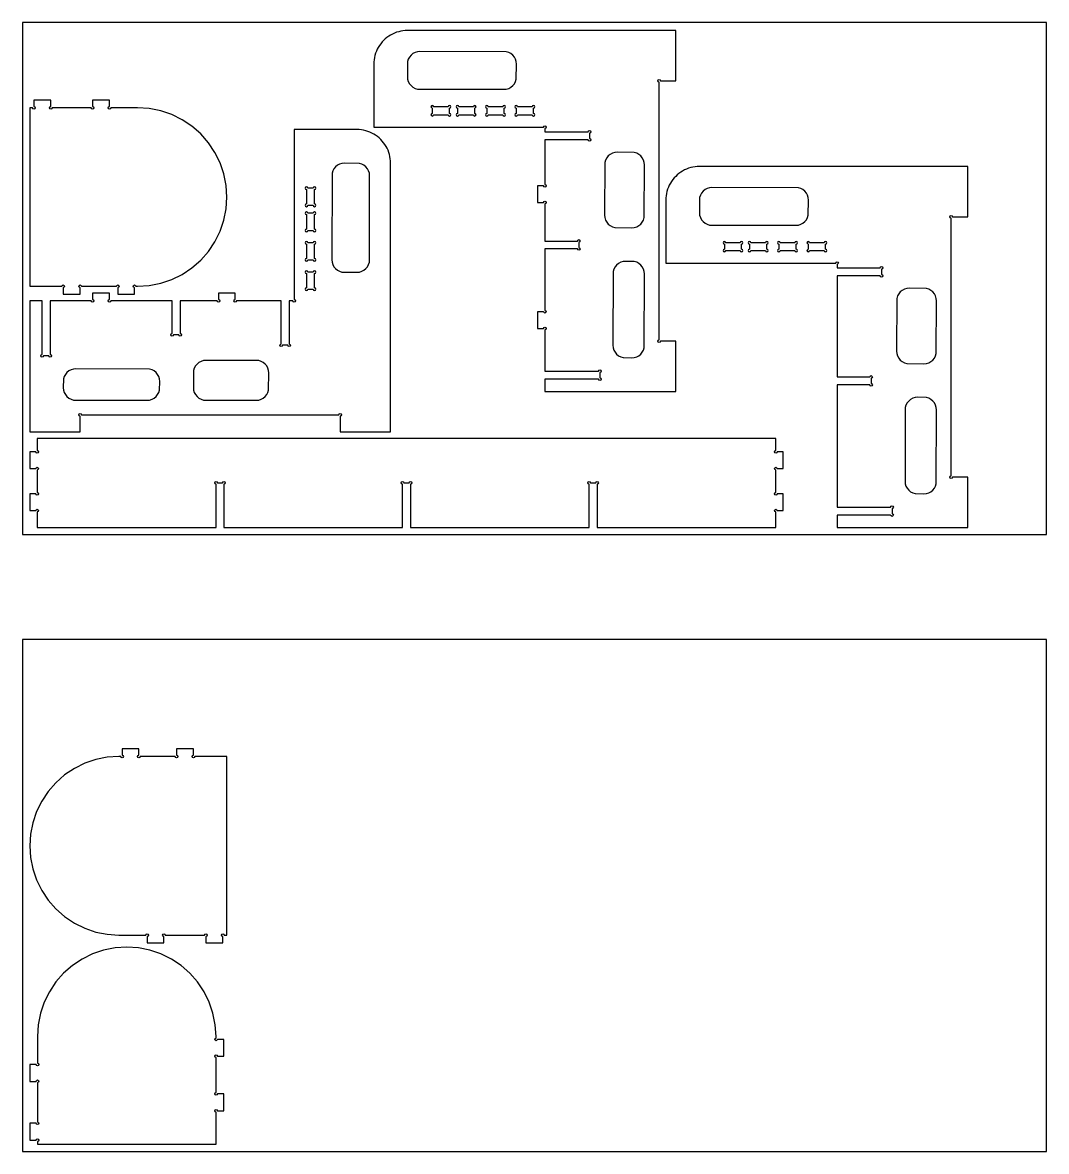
# Model space of a CAD drawing. Extents: x 0 to 2440, y -4410 to 1220.
# Drawn here: x 0 to 2440, y -4410 to -1720 of the extents above; entities that cross this region are included whole.
import ezdxf

# ---------------------------------------------------------------- set-up
doc = ezdxf.new("R2010")
doc.units = 0
doc.layers.add('CUT', color=1, linetype='Continuous')
doc.layers.add('REFERENCE-SHEET', color=8, linetype='Continuous')

msp = doc.modelspace()

# ---------------------------------------------------------------- linework, layer by layer
at = {"layer": 'CUT'}
for points in [[(1245, -2259.5), (1245, -2405.8, -0.414213562), (1248.2, -2409, -0.414213562), (1245, -2412.2, -0.414213562), (1241.8, -2409), (1227, -2409), (1227, -2449), (1241.8, -2449, -0.414213562), (1245, -2445.8, -0.414213562), (1248.2, -2449, -0.414213562), (1245, -2452.2), (1245, -2550.5), (1372.8, -2550.5, -0.414213562), (1376, -2547.3, -0.414213562), (1379.2, -2550.5, -0.414213562), (1376, -2553.7), (1376, -2566.3, -0.414213562), (1379.2, -2569.5, -0.414213562), (1376, -2572.7, -0.414213562), (1372.8, -2569.5), (1245, -2569.5), (1245, -2599), (1557, -2599), (1557, -2479), (1520.2, -2479, -0.414213562), (1517, -2482.2, -0.414213562), (1513.8, -2479, -0.414213562), (1517, -2475.8), (1517, -1862.2, -0.414213562), (1513.8, -1859, -0.414213562), (1517, -1855.8, -0.414213562), (1520.2, -1859), (1557, -1859), (1557, -1739), (917, -1739), (911.7677, -1739.1713), (906.5579, -1739.6844), (901.3928, -1740.5372), (896.2945, -1741.7259), (891.2848, -1743.2456), (886.3853, -1745.0896), (881.6169, -1747.2502), (877, -1749.718), (872.5544, -1752.4824), (868.2991, -1755.5317), (864.2523, -1758.8528), (860.4315, -1762.4315), (856.8528, -1766.2523), (853.5317, -1770.2991), (850.4824, -1774.5544), (847.718, -1779), (845.2502, -1783.6169), (843.0896, -1788.3853), (841.2456, -1793.2848), (839.7259, -1798.2945), (838.5372, -1803.3928), (837.6844, -1808.5579), (837.1713, -1813.7677), (837, -1819), (837, -1969), (1241.8, -1969, -0.414213562), (1245, -1965.8, -0.414213562), (1248.2, -1969, -0.414213562), (1245, -1972.2), (1245, -1980.5), (1347.8, -1980.5, -0.414213562), (1351, -1977.3, -0.414213562), (1354.2, -1980.5, -0.414213562), (1351, -1983.7), (1351, -1996.3, -0.414213562), (1354.2, -1999.5, -0.414213562), (1351, -2002.7, -0.414213562), (1347.8, -1999.5), (1245, -1999.5), (1245, -2105.8, -0.414213562), (1248.2, -2109, -0.414213562), (1245, -2112.2, -0.414213562), (1241.8, -2109), (1227, -2109), (1227, -2149), (1241.8, -2149, -0.414213562), (1245, -2145.8, -0.414213562), (1248.2, -2149, -0.414213562), (1245, -2152.2), (1245, -2240.5), (1322.8, -2240.5, -0.414213562), (1326, -2237.3, -0.414213562), (1329.2, -2240.5, -0.414213562), (1326, -2243.7), (1326, -2256.3, -0.414213562), (1329.2, -2259.5, -0.414213562), (1326, -2262.7, -0.414213562), (1322.8, -2259.5)], [(67, -1904.5), (27, -1904.5), (27, -1919.8, -0.414213562), (30.2, -1923, -0.414213562), (27, -1926.2, -0.414213562), (23.8, -1923), (17, -1923), (17, -2348.5), (93.8, -2348.5, -0.414213562), (97, -2345.3, -0.414213562), (100.2, -2348.5, -0.414213562), (97, -2351.7), (97, -2367), (137, -2367), (137, -2351.7, -0.414213562), (133.8, -2348.5, -0.414213562), (137, -2345.3, -0.414213562), (140.2, -2348.5), (223.8, -2348.5, -0.414213562), (227, -2345.3, -0.414213562), (230.2, -2348.5, -0.414213562), (227, -2351.7), (227, -2367), (267, -2367), (267, -2351.7, -0.414213562), (263.8, -2348.5, -0.414213562), (267, -2345.3, -0.414213562), (270.2, -2348.5), (274.25, -2348.5), (302.0194, -2346.6799), (329.3138, -2341.2507), (355.6659, -2332.3054), (380.625, -2319.9969), (403.764, -2304.5359), (424.687, -2286.187), (443.0359, -2265.264), (458.4969, -2242.125), (470.8054, -2217.1659), (479.7507, -2190.8138), (485.1799, -2163.5194), (487, -2135.75), (485.1799, -2107.9806), (479.7507, -2080.6862), (470.8054, -2054.3341), (458.4969, -2029.375), (443.0359, -2006.236), (424.687, -1985.313), (403.764, -1966.9641), (380.625, -1951.5031), (355.6659, -1939.1946), (329.3138, -1930.2493), (302.0194, -1924.8201), (274.25, -1923), (210.2, -1923, -0.414213562), (207, -1926.2, -0.414213562), (203.8, -1923, -0.414213562), (207, -1919.8), (207, -1904.5), (167, -1904.5), (167, -1919.8, -0.414213562), (170.2, -1923, -0.414213562), (167, -1926.2, -0.414213562), (163.8, -1923), (70.2, -1923, -0.414213562), (67, -1926.2, -0.414213562), (63.8, -1923, -0.414213562), (67, -1919.8)], [(1014.3, -1939.5, 0.414213562), (1017.5, -1942.7, 0.414213562), (1020.7, -1939.5, 0.414213562), (1017.5, -1936.3), (1017.5, -1923.7, 0.414213562), (1020.7, -1920.5, 0.414213562), (1017.5, -1917.3, 0.414213562), (1014.3, -1920.5), (979.7, -1920.5, 0.414213562), (976.5, -1917.3, 0.414213562), (973.3, -1920.5, 0.414213562), (976.5, -1923.7), (976.5, -1936.3, 0.414213562), (973.3, -1939.5, 0.414213562), (976.5, -1942.7, 0.414213562), (979.7, -1939.5)], [(1074.3, -1939.5, 0.414213562), (1077.5, -1942.7, 0.414213562), (1080.7, -1939.5, 0.414213562), (1077.5, -1936.3), (1077.5, -1923.7, 0.414213562), (1080.7, -1920.5, 0.414213562), (1077.5, -1917.3, 0.414213562), (1074.3, -1920.5), (1039.7, -1920.5, 0.414213562), (1036.5, -1917.3, 0.414213562), (1033.3, -1920.5, 0.414213562), (1036.5, -1923.7), (1036.5, -1936.3, 0.414213562), (1033.3, -1939.5, 0.414213562), (1036.5, -1942.7, 0.414213562), (1039.7, -1939.5)], [(1144.3, -1939.5, 0.414213562), (1147.5, -1942.7, 0.414213562), (1150.7, -1939.5, 0.414213562), (1147.5, -1936.3), (1147.5, -1923.7, 0.414213562), (1150.7, -1920.5, 0.414213562), (1147.5, -1917.3, 0.414213562), (1144.3, -1920.5), (1109.7, -1920.5, 0.414213562), (1106.5, -1917.3, 0.414213562), (1103.3, -1920.5, 0.414213562), (1106.5, -1923.7), (1106.5, -1936.3, 0.414213562), (1103.3, -1939.5, 0.414213562), (1106.5, -1942.7, 0.414213562), (1109.7, -1939.5)], [(1214.3, -1939.5, 0.414213562), (1217.5, -1942.7, 0.414213562), (1220.7, -1939.5, 0.414213562), (1217.5, -1936.3), (1217.5, -1923.7, 0.414213562), (1220.7, -1920.5, 0.414213562), (1217.5, -1917.3, 0.414213562), (1214.3, -1920.5), (1179.7, -1920.5, 0.414213562), (1176.5, -1917.3, 0.414213562), (1173.3, -1920.5, 0.414213562), (1176.5, -1923.7), (1176.5, -1936.3, 0.414213562), (1173.3, -1939.5, 0.414213562), (1176.5, -1942.7, 0.414213562), (1179.7, -1939.5)], [(356.5, -2383), (210.2, -2383, -0.414213562), (207, -2386.2, -0.414213562), (203.8, -2383, -0.414213562), (207, -2379.8), (207, -2365), (167, -2365), (167, -2379.8, -0.414213562), (170.2, -2383, -0.414213562), (167, -2386.2, -0.414213562), (163.8, -2383), (65.5, -2383), (65.5, -2510.8, -0.414213562), (68.7, -2514, -0.414213562), (65.5, -2517.2, -0.414213562), (62.3, -2514), (49.7, -2514, -0.414213562), (46.5, -2517.2, -0.414213562), (43.3, -2514, -0.414213562), (46.5, -2510.8), (46.5, -2383), (17, -2383), (17, -2695), (137, -2695), (137, -2658.2, -0.414213562), (133.8, -2655, -0.414213562), (137, -2651.8, -0.414213562), (140.2, -2655), (753.8, -2655, -0.414213562), (757, -2651.8, -0.414213562), (760.2, -2655, -0.414213562), (757, -2658.2), (757, -2695), (877, -2695), (877, -2055), (876.8287, -2049.7677), (876.3156, -2044.5579), (875.4628, -2039.3928), (874.2741, -2034.2945), (872.7544, -2029.2848), (870.9104, -2024.3853), (868.7498, -2019.6169), (866.282, -2015), (863.5176, -2010.5544), (860.4683, -2006.2991), (857.1472, -2002.2523), (853.5685, -1998.4315), (849.7477, -1994.8528), (845.7009, -1991.5317), (841.4456, -1988.4824), (837, -1985.718), (832.3831, -1983.2502), (827.6147, -1981.0896), (822.7152, -1979.2456), (817.7055, -1977.7259), (812.6072, -1976.5372), (807.4421, -1975.6844), (802.2323, -1975.1713), (797, -1975), (647, -1975), (647, -2379.8, -0.414213562), (650.2, -2383, -0.414213562), (647, -2386.2, -0.414213562), (643.8, -2383), (635.5, -2383), (635.5, -2485.8, -0.414213562), (638.7, -2489, -0.414213562), (635.5, -2492.2, -0.414213562), (632.3, -2489), (619.7, -2489, -0.414213562), (616.5, -2492.2, -0.414213562), (613.3, -2489, -0.414213562), (616.5, -2485.8), (616.5, -2383), (510.2, -2383, -0.414213562), (507, -2386.2, -0.414213562), (503.8, -2383, -0.414213562), (507, -2379.8), (507, -2365), (467, -2365), (467, -2379.8, -0.414213562), (470.2, -2383, -0.414213562), (467, -2386.2, -0.414213562), (463.8, -2383), (375.5, -2383), (375.5, -2460.8, -0.414213562), (378.7, -2464, -0.414213562), (375.5, -2467.2, -0.414213562), (372.3, -2464), (359.7, -2464, -0.414213562), (356.5, -2467.2, -0.414213562), (353.3, -2464, -0.414213562), (356.5, -2460.8)], [(1533, -2143), (1533, -2293), (1937.8, -2293, -0.414213562), (1941, -2289.8, -0.414213562), (1944.2, -2293, -0.414213562), (1941, -2296.2), (1941, -2304.5), (2043.8, -2304.5, -0.414213562), (2047, -2301.3, -0.414213562), (2050.2, -2304.5, -0.414213562), (2047, -2307.7), (2047, -2320.3, -0.414213562), (2050.2, -2323.5, -0.414213562), (2047, -2326.7, -0.414213562), (2043.8, -2323.5), (1941, -2323.5), (1941, -2564.5), (2018.8, -2564.5, -0.414213562), (2022, -2561.3, -0.414213562), (2025.2, -2564.5, -0.414213562), (2022, -2567.7), (2022, -2580.3, -0.414213562), (2025.2, -2583.5, -0.414213562), (2022, -2586.7, -0.414213562), (2018.8, -2583.5), (1941, -2583.5), (1941, -2874.5), (2068.8, -2874.5, -0.414213562), (2072, -2871.3, -0.414213562), (2075.2, -2874.5, -0.414213562), (2072, -2877.7), (2072, -2890.3, -0.414213562), (2075.2, -2893.5, -0.414213562), (2072, -2896.7, -0.414213562), (2068.8, -2893.5), (1941, -2893.5), (1941, -2923), (2253, -2923), (2253, -2803), (2216.2, -2803, -0.414213562), (2213, -2806.2, -0.414213562), (2209.8, -2803, -0.414213562), (2213, -2799.8), (2213, -2186.2, -0.414213562), (2209.8, -2183, -0.414213562), (2213, -2179.8, -0.414213562), (2216.2, -2183), (2253, -2183), (2253, -2063), (1613, -2063), (1607.7677, -2063.1713), (1602.5579, -2063.6844), (1597.3928, -2064.5372), (1592.2945, -2065.7259), (1587.2848, -2067.2456), (1582.3853, -2069.0896), (1577.6169, -2071.2502), (1573, -2073.718), (1568.5544, -2076.4824), (1564.2991, -2079.5317), (1560.2523, -2082.8528), (1556.4315, -2086.4315), (1552.8528, -2090.2523), (1549.5317, -2094.2991), (1546.4824, -2098.5544), (1543.718, -2103), (1541.2502, -2107.6169), (1539.0896, -2112.3853), (1537.2456, -2117.2848), (1535.7259, -2122.2945), (1534.5372, -2127.3928), (1533.6844, -2132.5579), (1533.1713, -2137.7677)], [(676.5, -2152.3, 0.414213562), (673.3, -2155.5, 0.414213562), (676.5, -2158.7, 0.414213562), (679.7, -2155.5), (692.3, -2155.5, 0.414213562), (695.5, -2158.7, 0.414213562), (698.7, -2155.5, 0.414213562), (695.5, -2152.3), (695.5, -2117.7, 0.414213562), (698.7, -2114.5, 0.414213562), (695.5, -2111.3, 0.414213562), (692.3, -2114.5), (679.7, -2114.5, 0.414213562), (676.5, -2111.3, 0.414213562), (673.3, -2114.5, 0.414213562), (676.5, -2117.7)], [(676.5, -2212.3, 0.414213562), (673.3, -2215.5, 0.414213562), (676.5, -2218.7, 0.414213562), (679.7, -2215.5), (692.3, -2215.5, 0.414213562), (695.5, -2218.7, 0.414213562), (698.7, -2215.5, 0.414213562), (695.5, -2212.3), (695.5, -2177.7, 0.414213562), (698.7, -2174.5, 0.414213562), (695.5, -2171.3, 0.414213562), (692.3, -2174.5), (679.7, -2174.5, 0.414213562), (676.5, -2171.3, 0.414213562), (673.3, -2174.5, 0.414213562), (676.5, -2177.7)], [(676.5, -2282.3, 0.414213562), (673.3, -2285.5, 0.414213562), (676.5, -2288.7, 0.414213562), (679.7, -2285.5), (692.3, -2285.5, 0.414213562), (695.5, -2288.7, 0.414213562), (698.7, -2285.5, 0.414213562), (695.5, -2282.3), (695.5, -2247.7, 0.414213562), (698.7, -2244.5, 0.414213562), (695.5, -2241.3, 0.414213562), (692.3, -2244.5), (679.7, -2244.5, 0.414213562), (676.5, -2241.3, 0.414213562), (673.3, -2244.5, 0.414213562), (676.5, -2247.7)], [(1710.3, -2263.5, 0.414213562), (1713.5, -2266.7, 0.414213562), (1716.7, -2263.5, 0.414213562), (1713.5, -2260.3), (1713.5, -2247.7, 0.414213562), (1716.7, -2244.5, 0.414213562), (1713.5, -2241.3, 0.414213562), (1710.3, -2244.5), (1675.7, -2244.5, 0.414213562), (1672.5, -2241.3, 0.414213562), (1669.3, -2244.5, 0.414213562), (1672.5, -2247.7), (1672.5, -2260.3, 0.414213562), (1669.3, -2263.5, 0.414213562), (1672.5, -2266.7, 0.414213562), (1675.7, -2263.5)], [(1770.3, -2263.5, 0.414213562), (1773.5, -2266.7, 0.414213562), (1776.7, -2263.5, 0.414213562), (1773.5, -2260.3), (1773.5, -2247.7, 0.414213562), (1776.7, -2244.5, 0.414213562), (1773.5, -2241.3, 0.414213562), (1770.3, -2244.5), (1735.7, -2244.5, 0.414213562), (1732.5, -2241.3, 0.414213562), (1729.3, -2244.5, 0.414213562), (1732.5, -2247.7), (1732.5, -2260.3, 0.414213562), (1729.3, -2263.5, 0.414213562), (1732.5, -2266.7, 0.414213562), (1735.7, -2263.5)], [(1840.3, -2263.5, 0.414213562), (1843.5, -2266.7, 0.414213562), (1846.7, -2263.5, 0.414213562), (1843.5, -2260.3), (1843.5, -2247.7, 0.414213562), (1846.7, -2244.5, 0.414213562), (1843.5, -2241.3, 0.414213562), (1840.3, -2244.5), (1805.7, -2244.5, 0.414213562), (1802.5, -2241.3, 0.414213562), (1799.3, -2244.5, 0.414213562), (1802.5, -2247.7), (1802.5, -2260.3, 0.414213562), (1799.3, -2263.5, 0.414213562), (1802.5, -2266.7, 0.414213562), (1805.7, -2263.5)], [(1910.3, -2263.5, 0.414213562), (1913.5, -2266.7, 0.414213562), (1916.7, -2263.5, 0.414213562), (1913.5, -2260.3), (1913.5, -2247.7, 0.414213562), (1916.7, -2244.5, 0.414213562), (1913.5, -2241.3, 0.414213562), (1910.3, -2244.5), (1875.7, -2244.5, 0.414213562), (1872.5, -2241.3, 0.414213562), (1869.3, -2244.5, 0.414213562), (1872.5, -2247.7), (1872.5, -2260.3, 0.414213562), (1869.3, -2263.5, 0.414213562), (1872.5, -2266.7, 0.414213562), (1875.7, -2263.5)], [(676.5, -2352.3, 0.414213562), (673.3, -2355.5, 0.414213562), (676.5, -2358.7, 0.414213562), (679.7, -2355.5), (692.3, -2355.5, 0.414213562), (695.5, -2358.7, 0.414213562), (698.7, -2355.5, 0.414213562), (695.5, -2352.3), (695.5, -2317.7, 0.414213562), (698.7, -2314.5, 0.414213562), (695.5, -2311.3, 0.414213562), (692.3, -2314.5), (679.7, -2314.5, 0.414213562), (676.5, -2311.3, 0.414213562), (673.3, -2314.5, 0.414213562), (676.5, -2317.7)], [(17, -2783), (31.8, -2783, -0.414213562), (35, -2779.8, -0.414213562), (38.2, -2783, -0.414213562), (35, -2786.2), (35, -2839.8, -0.414213562), (38.2, -2843, -0.414213562), (35, -2846.2, -0.414213562), (31.8, -2843), (17, -2843), (17, -2883), (31.8, -2883, -0.414213562), (35, -2879.8, -0.414213562), (38.2, -2883, -0.414213562), (35, -2886.2), (35, -2923), (461, -2923), (461, -2820.2, -0.414213562), (457.8, -2817, -0.414213562), (461, -2813.8, -0.414213562), (464.2, -2817), (476.8, -2817, -0.414213562), (480, -2813.8, -0.414213562), (483.2, -2817, -0.414213562), (480, -2820.2), (480, -2923), (905.5, -2923), (905.5, -2820.2, -0.414213562), (902.3, -2817, -0.414213562), (905.5, -2813.8, -0.414213562), (908.7, -2817), (921.3, -2817, -0.414213562), (924.5, -2813.8, -0.414213562), (927.7, -2817, -0.414213562), (924.5, -2820.2), (924.5, -2923), (1350, -2923), (1350, -2820.2, -0.414213562), (1346.8, -2817, -0.414213562), (1350, -2813.8, -0.414213562), (1353.2, -2817), (1365.8, -2817, -0.414213562), (1369, -2813.8, -0.414213562), (1372.2, -2817, -0.414213562), (1369, -2820.2), (1369, -2923), (1795, -2923), (1795, -2886.2, -0.414213562), (1791.8, -2883, -0.414213562), (1795, -2879.8, -0.414213562), (1798.2, -2883), (1813, -2883), (1813, -2843), (1798.2, -2843, -0.414213562), (1795, -2846.2, -0.414213562), (1791.8, -2843, -0.414213562), (1795, -2839.8), (1795, -2786.2, -0.414213562), (1791.8, -2783, -0.414213562), (1795, -2779.8, -0.414213562), (1798.2, -2783), (1813, -2783), (1813, -2743), (1798.2, -2743, -0.414213562), (1795, -2746.2, -0.414213562), (1791.8, -2743, -0.414213562), (1795, -2739.8), (1795, -2711), (35, -2711), (35, -2739.8, -0.414213562), (38.2, -2743, -0.414213562), (35, -2746.2, -0.414213562), (31.8, -2743), (17, -2743)], [(437, -3913), (477, -3913), (477, -3897.7, -0.414213562), (473.8, -3894.5, -0.414213562), (477, -3891.3, -0.414213562), (480.2, -3894.5), (487, -3894.5), (487, -3469), (410.2, -3469, -0.414213562), (407, -3472.2, -0.414213562), (403.8, -3469, -0.414213562), (407, -3465.8), (407, -3450.5), (367, -3450.5), (367, -3465.8, -0.414213562), (370.2, -3469, -0.414213562), (367, -3472.2, -0.414213562), (363.8, -3469), (280.2, -3469, -0.414213562), (277, -3472.2, -0.414213562), (273.8, -3469, -0.414213562), (277, -3465.8), (277, -3450.5), (237, -3450.5), (237, -3465.8, -0.414213562), (240.2, -3469, -0.414213562), (237, -3472.2, -0.414213562), (233.8, -3469), (229.75, -3469), (201.9806, -3470.8201), (174.6862, -3476.2493), (148.3341, -3485.1946), (123.375, -3497.5031), (100.236, -3512.9641), (79.313, -3531.313), (60.9641, -3552.236), (45.5031, -3575.375), (33.1946, -3600.3341), (24.2493, -3626.6862), (18.8201, -3653.9806), (17, -3681.75), (18.8201, -3709.5194), (24.2493, -3736.8138), (33.1946, -3763.1659), (45.5031, -3788.125), (60.9641, -3811.264), (79.313, -3832.187), (100.236, -3850.5359), (123.375, -3865.9969), (148.3341, -3878.3054), (174.6862, -3887.2507), (201.9806, -3892.6799), (229.75, -3894.5), (293.8, -3894.5, -0.414213562), (297, -3891.3, -0.414213562), (300.2, -3894.5, -0.414213562), (297, -3897.7), (297, -3913), (337, -3913), (337, -3897.7, -0.414213562), (333.8, -3894.5, -0.414213562), (337, -3891.3, -0.414213562), (340.2, -3894.5), (433.8, -3894.5, -0.414213562), (437, -3891.3, -0.414213562), (440.2, -3894.5, -0.414213562), (437, -3897.7)], [(17, -4343), (17, -4383), (32.3, -4383, -0.414213562), (35.5, -4379.8, -0.414213562), (38.7, -4383, -0.414213562), (35.5, -4386.2), (35.5, -4393), (461, -4393), (461, -4316.2, -0.414213562), (457.8, -4313, -0.414213562), (461, -4309.8, -0.414213562), (464.2, -4313), (479.5, -4313), (479.5, -4273), (464.2, -4273, -0.414213562), (461, -4276.2, -0.414213562), (457.8, -4273, -0.414213562), (461, -4269.8), (461, -4186.2, -0.414213562), (457.8, -4183, -0.414213562), (461, -4179.8, -0.414213562), (464.2, -4183), (479.5, -4183), (479.5, -4143), (464.2, -4143, -0.414213562), (461, -4146.2, -0.414213562), (457.8, -4143, -0.414213562), (461, -4139.8), (461, -4135.75), (459.1799, -4107.9806), (453.7507, -4080.6862), (444.8054, -4054.3341), (432.4969, -4029.375), (417.0359, -4006.236), (398.687, -3985.313), (377.764, -3966.9641), (354.625, -3951.5031), (329.6659, -3939.1946), (303.3138, -3930.2493), (276.0194, -3924.8201), (248.25, -3923), (220.4806, -3924.8201), (193.1862, -3930.2493), (166.8341, -3939.1946), (141.875, -3951.5031), (118.736, -3966.9641), (97.813, -3985.313), (79.4641, -4006.236), (64.0031, -4029.375), (51.6946, -4054.3341), (42.7493, -4080.6862), (37.3201, -4107.9806), (35.5, -4135.75), (35.5, -4199.8, -0.414213562), (38.7, -4203, -0.414213562), (35.5, -4206.2, -0.414213562), (32.3, -4203), (17, -4203), (17, -4243), (32.3, -4243, -0.414213562), (35.5, -4239.8, -0.414213562), (38.7, -4243, -0.414213562), (35.5, -4246.2), (35.5, -4339.8, -0.414213562), (38.7, -4343, -0.414213562), (35.5, -4346.2, -0.414213562), (32.3, -4343)]]:
    msp.add_lwpolyline(points, format="xyb", close=True, dxfattribs=at)
for points in [[(1177, -1819), (1176.4236, -1813.1473), (1174.7164, -1807.5195), (1171.9441, -1802.3329), (1168.2132, -1797.7868), (1163.6671, -1794.0559), (1158.4805, -1791.2836), (1152.8527, -1789.5764), (947, -1789), (941.1473, -1789.5764), (935.5195, -1791.2836), (930.3329, -1794.0559), (925.7868, -1797.7868), (922.0559, -1802.3329), (919.2836, -1807.5195), (917.5764, -1813.1473), (917, -1849), (917.5764, -1854.8527), (919.2836, -1860.4805), (922.0559, -1865.6671), (925.7868, -1870.2132), (930.3329, -1873.9441), (935.5195, -1876.7164), (941.1473, -1878.4236), (1147, -1879), (1152.8527, -1878.4236), (1158.4805, -1876.7164), (1163.6671, -1873.9441), (1168.2132, -1870.2132), (1171.9441, -1865.6671), (1174.7164, -1860.4805), (1176.4236, -1854.8527)], [(1482, -2059), (1481.4236, -2053.1473), (1479.7164, -2047.5195), (1476.9441, -2042.3329), (1473.2132, -2037.7868), (1468.6671, -2034.0559), (1463.4805, -2031.2836), (1457.8527, -2029.5764), (1417, -2029), (1411.1473, -2029.5764), (1405.5195, -2031.2836), (1400.3329, -2034.0559), (1395.7868, -2037.7868), (1392.0559, -2042.3329), (1389.2836, -2047.5195), (1387.5764, -2053.1473), (1387, -2179), (1387.5764, -2184.8527), (1389.2836, -2190.4805), (1392.0559, -2195.6671), (1395.7868, -2200.2132), (1400.3329, -2203.9441), (1405.5195, -2206.7164), (1411.1473, -2208.4236), (1452, -2209), (1457.8527, -2208.4236), (1463.4805, -2206.7164), (1468.6671, -2203.9441), (1473.2132, -2200.2132), (1476.9441, -2195.6671), (1479.7164, -2190.4805), (1481.4236, -2184.8527)], [(797, -2315), (802.8527, -2314.4236), (808.4805, -2312.7164), (813.6671, -2309.9441), (818.2132, -2306.2132), (821.9441, -2301.6671), (824.7164, -2296.4805), (826.4236, -2290.8527), (827, -2085), (826.4236, -2079.1473), (824.7164, -2073.5195), (821.9441, -2068.3329), (818.2132, -2063.7868), (813.6671, -2060.0559), (808.4805, -2057.2836), (802.8527, -2055.5764), (767, -2055), (761.1473, -2055.5764), (755.5195, -2057.2836), (750.3329, -2060.0559), (745.7868, -2063.7868), (742.0559, -2068.3329), (739.2836, -2073.5195), (737.5764, -2079.1473), (737, -2285), (737.5764, -2290.8527), (739.2836, -2296.4805), (742.0559, -2301.6671), (745.7868, -2306.2132), (750.3329, -2309.9441), (755.5195, -2312.7164), (761.1473, -2314.4236)], [(1873, -2143), (1872.4236, -2137.1473), (1870.7164, -2131.5195), (1867.9441, -2126.3329), (1864.2132, -2121.7868), (1859.6671, -2118.0559), (1854.4805, -2115.2836), (1848.8527, -2113.5764), (1643, -2113), (1637.1473, -2113.5764), (1631.5195, -2115.2836), (1626.3329, -2118.0559), (1621.7868, -2121.7868), (1618.0559, -2126.3329), (1615.2836, -2131.5195), (1613.5764, -2137.1473), (1613, -2173), (1613.5764, -2178.8527), (1615.2836, -2184.4805), (1618.0559, -2189.6671), (1621.7868, -2194.2132), (1626.3329, -2197.9441), (1631.5195, -2200.7164), (1637.1473, -2202.4236), (1843, -2203), (1848.8527, -2202.4236), (1854.4805, -2200.7164), (1859.6671, -2197.9441), (1864.2132, -2194.2132), (1867.9441, -2189.6671), (1870.7164, -2184.4805), (1872.4236, -2178.8527)], [(1482, -2319), (1481.4236, -2313.1473), (1479.7164, -2307.5195), (1476.9441, -2302.3329), (1473.2132, -2297.7868), (1468.6671, -2294.0559), (1463.4805, -2291.2836), (1457.8527, -2289.5764), (1437, -2289), (1431.1473, -2289.5764), (1425.5195, -2291.2836), (1420.3329, -2294.0559), (1415.7868, -2297.7868), (1412.0559, -2302.3329), (1409.2836, -2307.5195), (1407.5764, -2313.1473), (1407, -2489), (1407.5764, -2494.8527), (1409.2836, -2500.4805), (1412.0559, -2505.6671), (1415.7868, -2510.2132), (1420.3329, -2513.9441), (1425.5195, -2516.7164), (1431.1473, -2518.4236), (1452, -2519), (1457.8527, -2518.4236), (1463.4805, -2516.7164), (1468.6671, -2513.9441), (1473.2132, -2510.2132), (1476.9441, -2505.6671), (1479.7164, -2500.4805), (1481.4236, -2494.8527)], [(2178, -2383), (2177.4236, -2377.1473), (2175.7164, -2371.5195), (2172.9441, -2366.3329), (2169.2132, -2361.7868), (2164.6671, -2358.0559), (2159.4805, -2355.2836), (2153.8527, -2353.5764), (2113, -2353), (2107.1473, -2353.5764), (2101.5195, -2355.2836), (2096.3329, -2358.0559), (2091.7868, -2361.7868), (2088.0559, -2366.3329), (2085.2836, -2371.5195), (2083.5764, -2377.1473), (2083, -2503), (2083.5764, -2508.8527), (2085.2836, -2514.4805), (2088.0559, -2519.6671), (2091.7868, -2524.2132), (2096.3329, -2527.9441), (2101.5195, -2530.7164), (2107.1473, -2532.4236), (2148, -2533), (2153.8527, -2532.4236), (2159.4805, -2530.7164), (2164.6671, -2527.9441), (2169.2132, -2524.2132), (2172.9441, -2519.6671), (2175.7164, -2514.4805), (2177.4236, -2508.8527)], [(557, -2620), (562.8527, -2619.4236), (568.4805, -2617.7164), (573.6671, -2614.9441), (578.2132, -2611.2132), (581.9441, -2606.6671), (584.7164, -2601.4805), (586.4236, -2595.8527), (587, -2555), (586.4236, -2549.1473), (584.7164, -2543.5195), (581.9441, -2538.3329), (578.2132, -2533.7868), (573.6671, -2530.0559), (568.4805, -2527.2836), (562.8527, -2525.5764), (437, -2525), (431.1473, -2525.5764), (425.5195, -2527.2836), (420.3329, -2530.0559), (415.7868, -2533.7868), (412.0559, -2538.3329), (409.2836, -2543.5195), (407.5764, -2549.1473), (407, -2590), (407.5764, -2595.8527), (409.2836, -2601.4805), (412.0559, -2606.6671), (415.7868, -2611.2132), (420.3329, -2614.9441), (425.5195, -2617.7164), (431.1473, -2619.4236)], [(297, -2620), (302.8527, -2619.4236), (308.4805, -2617.7164), (313.6671, -2614.9441), (318.2132, -2611.2132), (321.9441, -2606.6671), (324.7164, -2601.4805), (326.4236, -2595.8527), (327, -2575), (326.4236, -2569.1473), (324.7164, -2563.5195), (321.9441, -2558.3329), (318.2132, -2553.7868), (313.6671, -2550.0559), (308.4805, -2547.2836), (302.8527, -2545.5764), (127, -2545), (121.1473, -2545.5764), (115.5195, -2547.2836), (110.3329, -2550.0559), (105.7868, -2553.7868), (102.0559, -2558.3329), (99.2836, -2563.5195), (97.5764, -2569.1473), (97, -2590), (97.5764, -2595.8527), (99.2836, -2601.4805), (102.0559, -2606.6671), (105.7868, -2611.2132), (110.3329, -2614.9441), (115.5195, -2617.7164), (121.1473, -2619.4236)], [(2178, -2643), (2177.4236, -2637.1473), (2175.7164, -2631.5195), (2172.9441, -2626.3329), (2169.2132, -2621.7868), (2164.6671, -2618.0559), (2159.4805, -2615.2836), (2153.8527, -2613.5764), (2133, -2613), (2127.1473, -2613.5764), (2121.5195, -2615.2836), (2116.3329, -2618.0559), (2111.7868, -2621.7868), (2108.0559, -2626.3329), (2105.2836, -2631.5195), (2103.5764, -2637.1473), (2103, -2813), (2103.5764, -2818.8527), (2105.2836, -2824.4805), (2108.0559, -2829.6671), (2111.7868, -2834.2132), (2116.3329, -2837.9441), (2121.5195, -2840.7164), (2127.1473, -2842.4236), (2148, -2843), (2153.8527, -2842.4236), (2159.4805, -2840.7164), (2164.6671, -2837.9441), (2169.2132, -2834.2132), (2172.9441, -2829.6671), (2175.7164, -2824.4805), (2177.4236, -2818.8527)]]:
    msp.add_lwpolyline(points, close=True, dxfattribs=at)
at = {"layer": 'REFERENCE-SHEET'}
for points in [[(0, -2940), (2440, -2940), (2440, -1720), (0, -1720)], [(0, -4410), (2440, -4410), (2440, -3190), (0, -3190)]]:
    msp.add_lwpolyline(points, close=True, dxfattribs=at)

doc.saveas('drawing.dxf')
